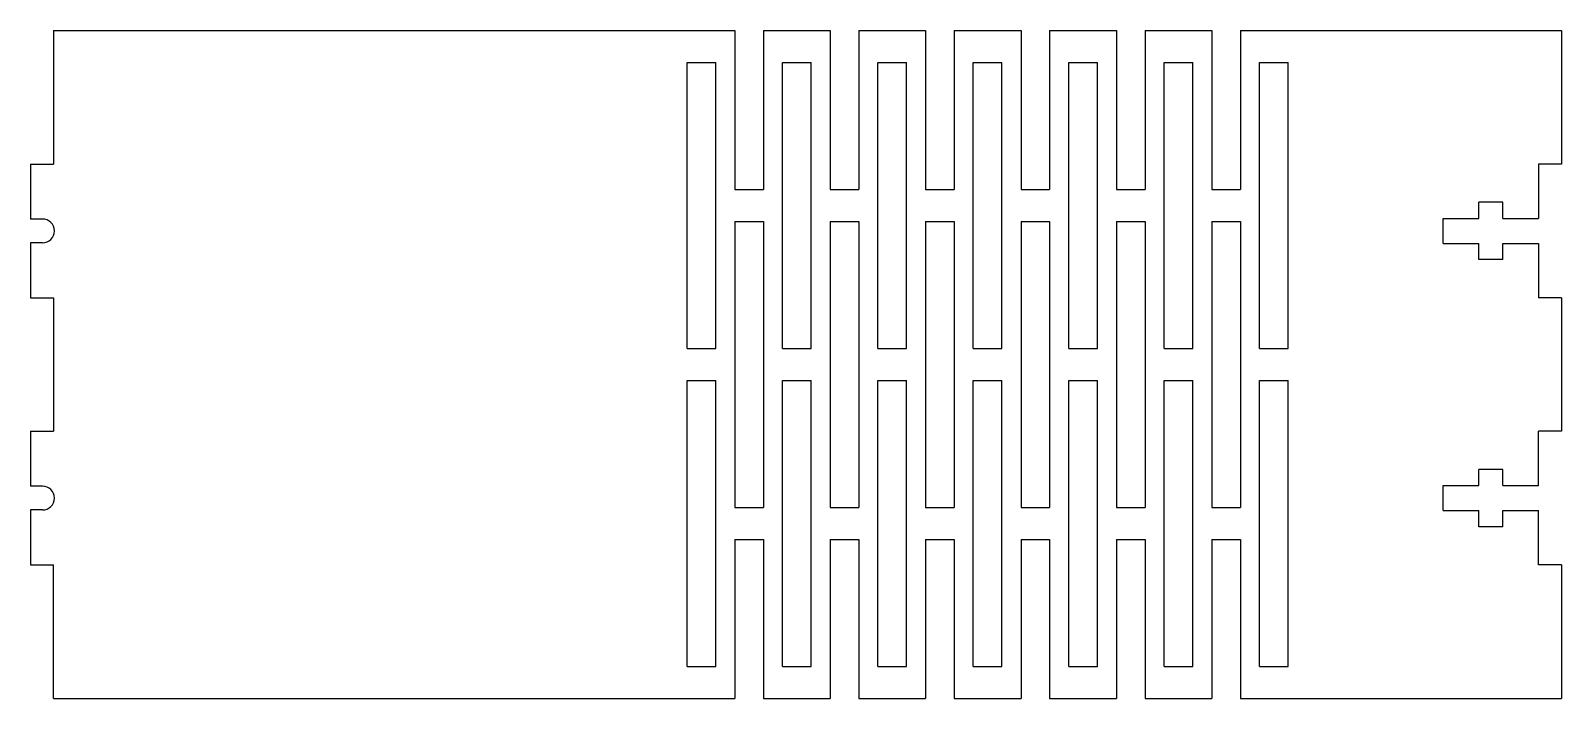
# Model space of a CAD drawing. Extents: x 0 to 8.02, y -3.5 to 0.
import ezdxf

# ---------------------------------------------------------------- set-up
doc = ezdxf.new("R2010")
doc.units = 0
doc.header["$MEASUREMENT"] = 0
doc.layers.add('VISIBLE', color=7, linetype='CONTINUOUS')

msp = doc.modelspace()

# ---------------------------------------------------------------- linework, layer by layer
at = {"layer": 'VISIBLE'}
for p, q in [((0.12, 0, 0.12), (0.12, -0.7, 0.12)), ((3.44, 0, 0.12), (3.59, 0, 0.12)), ((3.69, 0, 0.12), (3.69, -0.83333, 0.12)), ((3.84, 0, 0.12), (3.84, -0.83333, 0.12)), ((3.94, 0, 0.12), (4.09, 0, 0.12)), ((4.19, 0, 0.12), (4.19, -0.83333, 0.12)), ((4.34, 0, 0.12), (4.34, -0.83333, 0.12)), ((4.44, 0, 0.12), (4.59, 0, 0.12)), ((4.69, 0, 0.12), (4.69, -0.83333, 0.12)), ((4.84, 0, 0.12), (4.84, -0.83333, 0.12)), ((4.94, 0, 0.12), (5.09, 0, 0.12)), ((5.19, 0, 0.12), (5.19, -0.83333, 0.12)), ((5.34, 0, 0.12), (5.34, -0.83333, 0.12)), ((5.44, 0, 0.12), (5.59, 0, 0.12)), ((5.69, 0, 0.12), (5.69, -0.83333, 0.12)), ((5.84, 0, 0.12), (5.84, -0.83333, 0.12)), ((5.94, 0, 0.12), (6.09, 0, 0.12)), ((6.19, 0, 0.12), (6.19, -0.83333, 0.12)), ((6.34, 0, 0.12), (6.34, -0.83333, 0.12)), ((6.44, 0, 0.12), (6.59, 0, 0.12)), ((8.02159, 0, 0.12), (8.02159, -0.7, 0.12)), ((3.44, -1.66673, 0.12), (3.44, -0.16673, 0.12)), ((3.44, -0.16673, 0.12), (3.59, -0.16673, 0.12)), ((3.59, -1.66673, 0.12), (3.59, -0.16673, 0.12)), ((3.94, -1.66673, 0.12), (3.94, -0.16673, 0.12)), ((3.94, -0.16673, 0.12), (4.09, -0.16673, 0.12)), ((4.09, -1.66673, 0.12), (4.09, -0.16673, 0.12)), ((4.44, -1.66673, 0.12), (4.44, -0.16673, 0.12)), ((4.44, -0.16673, 0.12), (4.59, -0.16673, 0.12)), ((4.59, -1.66673, 0.12), (4.59, -0.16673, 0.12)), ((4.94, -1.66673, 0.12), (4.94, -0.16673, 0.12)), ((4.94, -0.16673, 0.12), (5.09, -0.16673, 0.12)), ((5.09, -1.66673, 0.12), (5.09, -0.16673, 0.12)), ((5.44, -1.66673, 0.12), (5.44, -0.16673, 0.12)), ((5.44, -0.16673, 0.12), (5.59, -0.16673, 0.12)), ((5.59, -1.66673, 0.12), (5.59, -0.16673, 0.12)), ((5.94, -1.66673, 0.12), (5.94, -0.16673, 0.12)), ((5.94, -0.16673, 0.12), (6.09, -0.16673, 0.12)), ((6.09, -1.66673, 0.12), (6.09, -0.16673, 0.12)), ((6.44, -1.66673, 0.12), (6.44, -0.16673, 0.12)), ((6.44, -0.16673, 0.12), (6.59, -0.16673, 0.12)), ((6.59, -1.66673, 0.12), (6.59, -0.16673, 0.12)), ((0, -0.7, 0.12), (0.12, -0.7, 0.12)), ((0, -0.7, 0.12), (0, -0.9875, 0.12)), ((7.90159, -0.7, 0.12), (7.90159, -0.985, 0.12)), ((8.02159, -0.7, 0.12), (7.90159, -0.7, 0.12)), ((3.69, -0.83333, 0.12), (3.84, -0.83333, 0.12)), ((4.19, -0.83333, 0.12), (4.34, -0.83333, 0.12)), ((4.69, -0.83333, 0.12), (4.84, -0.83333, 0.12)), ((5.19, -0.83333, 0.12), (5.34, -0.83333, 0.12)), ((5.69, -0.83333, 0.12), (5.84, -0.83333, 0.12)), ((6.19, -0.83333, 0.12), (6.34, -0.83333, 0.12)), ((7.58909, -0.985, 0.12), (7.58909, -0.9, 0.12)), ((7.71409, -0.9, 0.12), (7.58909, -0.9, 0.12)), ((7.71409, -0.985, 0.12), (7.71409, -0.9, 0.12)), ((0.0625, -0.9875, 0.12), (0, -0.9875, 0.12)), ((3.69, -1, 0.12), (3.69, -2.5, 0.12)), ((3.69, -1, 0.12), (3.84, -1, 0.12)), ((3.84, -1, 0.12), (3.84, -2.5, 0.12)), ((4.19, -1, 0.12), (4.19, -2.5, 0.12)), ((4.19, -1, 0.12), (4.34, -1, 0.12)), ((4.34, -1, 0.12), (4.34, -2.5, 0.12)), ((4.69, -1, 0.12), (4.69, -2.5, 0.12)), ((4.69, -1, 0.12), (4.84, -1, 0.12)), ((4.84, -1, 0.12), (4.84, -2.5, 0.12)), ((5.19, -1, 0.12), (5.19, -2.5, 0.12)), ((5.19, -1, 0.12), (5.34, -1, 0.12)), ((5.34, -1, 0.12), (5.34, -2.5, 0.12)), ((5.69, -1, 0.12), (5.69, -2.5, 0.12)), ((5.69, -1, 0.12), (5.84, -1, 0.12)), ((5.84, -1, 0.12), (5.84, -2.5, 0.12)), ((6.19, -1, 0.12), (6.19, -2.5, 0.12)), ((6.19, -1, 0.12), (6.34, -1, 0.12)), ((6.34, -1, 0.12), (6.34, -2.5, 0.12)), ((7.40159, -1.115, 0.12), (7.40159, -0.985, 0.12)), ((7.40159, -0.985, 0.12), (7.58909, -0.985, 0.12)), ((7.71409, -0.985, 0.12), (7.90159, -0.985, 0.12)), ((0.0625, -1.1125, 0.12), (0, -1.1125, 0.12)), ((0, -1.1125, 0.12), (0, -1.4, 0.12)), ((7.40159, -1.115, 0.12), (7.58909, -1.115, 0.12)), ((7.58909, -1.2, 0.12), (7.58909, -1.115, 0.12)), ((7.71409, -1.115, 0.12), (7.90159, -1.115, 0.12)), ((7.71409, -1.2, 0.12), (7.71409, -1.115, 0.12)), ((7.90159, -1.115, 0.12), (7.90159, -1.4, 0.12)), ((7.71409, -1.2, 0.12), (7.58909, -1.2, 0.12)), ((0, -1.4, 0.12), (0.12, -1.4, 0.12)), ((0.12, -1.4, 0.12), (0.12, -2.1, 0.12)), ((8.02159, -1.4, 0.12), (7.90159, -1.4, 0.12)), ((8.02159, -1.4, 0.12), (8.02159, -2.1, 0.12)), ((3.44, -1.66673, 0.12), (3.59, -1.66673, 0.12)), ((3.94, -1.66673, 0.12), (4.09, -1.66673, 0.12)), ((4.44, -1.66673, 0.12), (4.59, -1.66673, 0.12)), ((4.94, -1.66673, 0.12), (5.09, -1.66673, 0.12)), ((5.44, -1.66673, 0.12), (5.59, -1.66673, 0.12)), ((5.94, -1.66673, 0.12), (6.09, -1.66673, 0.12)), ((6.44, -1.66673, 0.12), (6.59, -1.66673, 0.12)), ((3.44, -3.3334, 0.12), (3.44, -1.8334, 0.12)), ((3.44, -1.8334, 0.12), (3.59, -1.8334, 0.12)), ((3.59, -3.3334, 0.12), (3.59, -1.8334, 0.12)), ((3.94, -3.3334, 0.12), (3.94, -1.8334, 0.12)), ((3.94, -1.8334, 0.12), (4.09, -1.8334, 0.12)), ((4.09, -3.3334, 0.12), (4.09, -1.8334, 0.12)), ((4.44, -3.3334, 0.12), (4.44, -1.8334, 0.12)), ((4.44, -1.8334, 0.12), (4.59, -1.8334, 0.12)), ((4.59, -3.3334, 0.12), (4.59, -1.8334, 0.12)), ((4.94, -3.3334, 0.12), (4.94, -1.8334, 0.12)), ((4.94, -1.8334, 0.12), (5.09, -1.8334, 0.12)), ((5.09, -3.3334, 0.12), (5.09, -1.8334, 0.12)), ((5.44, -3.3334, 0.12), (5.44, -1.8334, 0.12)), ((5.44, -1.8334, 0.12), (5.59, -1.8334, 0.12)), ((5.59, -3.3334, 0.12), (5.59, -1.8334, 0.12)), ((5.94, -3.3334, 0.12), (5.94, -1.8334, 0.12)), ((5.94, -1.8334, 0.12), (6.09, -1.8334, 0.12)), ((6.09, -3.3334, 0.12), (6.09, -1.8334, 0.12)), ((6.44, -3.3334, 0.12), (6.44, -1.8334, 0.12)), ((6.44, -1.8334, 0.12), (6.59, -1.8334, 0.12)), ((6.59, -3.3334, 0.12), (6.59, -1.8334, 0.12)), ((0, -2.1, 0.12), (0.12, -2.1, 0.12)), ((0, -2.1, 0.12), (0, -2.3875, 0.12)), ((7.90159, -2.385, 0.12), (7.90159, -2.1, 0.12)), ((8.02159, -2.1, 0.12), (7.90159, -2.1, 0.12)), ((7.58909, -2.385, 0.12), (7.58909, -2.3, 0.12)), ((7.71409, -2.3, 0.12), (7.58909, -2.3, 0.12)), ((7.71409, -2.385, 0.12), (7.71409, -2.3, 0.12)), ((0.0625, -2.3875, 0.12), (0, -2.3875, 0.12)), ((7.40159, -2.515, 0.12), (7.40159, -2.385, 0.12)), ((7.40159, -2.385, 0.12), (7.58909, -2.385, 0.12)), ((7.71409, -2.385, 0.12), (7.90159, -2.385, 0.12)), ((0.0625, -2.5125, 0.12), (0, -2.5125, 0.12)), ((0, -2.5125, 0.12), (0, -2.8, 0.12)), ((3.69, -2.5, 0.12), (3.84, -2.5, 0.12)), ((4.19, -2.5, 0.12), (4.34, -2.5, 0.12)), ((4.69, -2.5, 0.12), (4.84, -2.5, 0.12)), ((5.19, -2.5, 0.12), (5.34, -2.5, 0.12)), ((5.69, -2.5, 0.12), (5.84, -2.5, 0.12)), ((6.19, -2.5, 0.12), (6.34, -2.5, 0.12)), ((7.40159, -2.515, 0.12), (7.58909, -2.515, 0.12)), ((7.58909, -2.6, 0.12), (7.58909, -2.515, 0.12)), ((7.71409, -2.515, 0.12), (7.90159, -2.515, 0.12)), ((7.71409, -2.6, 0.12), (7.71409, -2.515, 0.12)), ((7.90159, -2.8, 0.12), (7.90159, -2.515, 0.12)), ((7.71409, -2.6, 0.12), (7.58909, -2.6, 0.12)), ((3.69, -2.66667, 0.12), (3.69, -3.5, 0.12)), ((3.69, -2.66667, 0.12), (3.84, -2.66667, 0.12)), ((3.84, -2.66667, 0.12), (3.84, -3.5, 0.12)), ((4.19, -2.66667, 0.12), (4.19, -3.5, 0.12)), ((4.19, -2.66667, 0.12), (4.34, -2.66667, 0.12)), ((4.34, -2.66667, 0.12), (4.34, -3.5, 0.12)), ((4.69, -2.66667, 0.12), (4.69, -3.5, 0.12)), ((4.69, -2.66667, 0.12), (4.84, -2.66667, 0.12)), ((4.84, -2.66667, 0.12), (4.84, -3.5, 0.12)), ((5.19, -2.66667, 0.12), (5.19, -3.5, 0.12)), ((5.19, -2.66667, 0.12), (5.34, -2.66667, 0.12)), ((5.34, -2.66667, 0.12), (5.34, -3.5, 0.12)), ((5.69, -2.66667, 0.12), (5.69, -3.5, 0.12)), ((5.69, -2.66667, 0.12), (5.84, -2.66667, 0.12)), ((5.84, -2.66667, 0.12), (5.84, -3.5, 0.12)), ((6.19, -2.66667, 0.12), (6.19, -3.5, 0.12)), ((6.19, -2.66667, 0.12), (6.34, -2.66667, 0.12)), ((6.34, -2.66667, 0.12), (6.34, -3.5, 0.12)), ((0, -2.8, 0.12), (0.12, -2.8, 0.12)), ((0.12, -3.5, 0.12), (0.12, -2.8, 0.12)), ((8.02159, -2.8, 0.12), (7.90159, -2.8, 0.12)), ((8.02159, -2.8, 0.12), (8.02159, -3.5, 0.12)), ((3.44, -3.3334, 0.12), (3.59, -3.3334, 0.12)), ((3.94, -3.3334, 0.12), (4.09, -3.3334, 0.12)), ((4.44, -3.3334, 0.12), (4.59, -3.3334, 0.12)), ((4.94, -3.3334, 0.12), (5.09, -3.3334, 0.12)), ((5.44, -3.3334, 0.12), (5.59, -3.3334, 0.12)), ((5.94, -3.3334, 0.12), (6.09, -3.3334, 0.12)), ((6.44, -3.3334, 0.12), (6.59, -3.3334, 0.12)), ((0.12, -3.5, 0.12), (3.69, -3.5, 0.12)), ((3.84, -3.5, 0.12), (4.19, -3.5, 0.12)), ((4.34, -3.5, 0.12), (4.69, -3.5, 0.12)), ((4.84, -3.5, 0.12), (5.19, -3.5, 0.12)), ((5.34, -3.5, 0.12), (5.69, -3.5, 0.12)), ((5.84, -3.5, 0.12), (6.19, -3.5, 0.12)), ((6.34, -3.5, 0.12), (8.02159, -3.5, 0.12))]:
    msp.add_line(p, q, dxfattribs=at)
for points in [[(0.12, 0, 0.12), (3.44, 0, 0.12)], [(3.59, 0, 0.12), (3.69, 0, 0.12)], [(3.84, 0, 0.12), (3.94, 0, 0.12)], [(4.09, 0, 0.12), (4.19, 0, 0.12)], [(4.34, 0, 0.12), (4.44, 0, 0.12)], [(4.59, 0, 0.12), (4.69, 0, 0.12)], [(4.84, 0, 0.12), (4.94, 0, 0.12)], [(5.09, 0, 0.12), (5.19, 0, 0.12)], [(5.34, 0, 0.12), (5.44, 0, 0.12)], [(5.59, 0, 0.12), (5.69, 0, 0.12)], [(5.84, 0, 0.12), (5.94, 0, 0.12)], [(6.09, 0, 0.12), (6.19, 0, 0.12)], [(6.34, 0, 0.12), (6.44, 0, 0.12)], [(6.59, 0, 0.12), (8.02159, 0, 0.12)]]:
    msp.add_polyline3d(points, dxfattribs=at)
for centre in [(0.0625, -1.05, 0.12), (0.0625, -2.45, 0.12)]:
    msp.add_arc(centre, 0.0625, 270, 90, dxfattribs=at)

doc.saveas('drawing.dxf')
